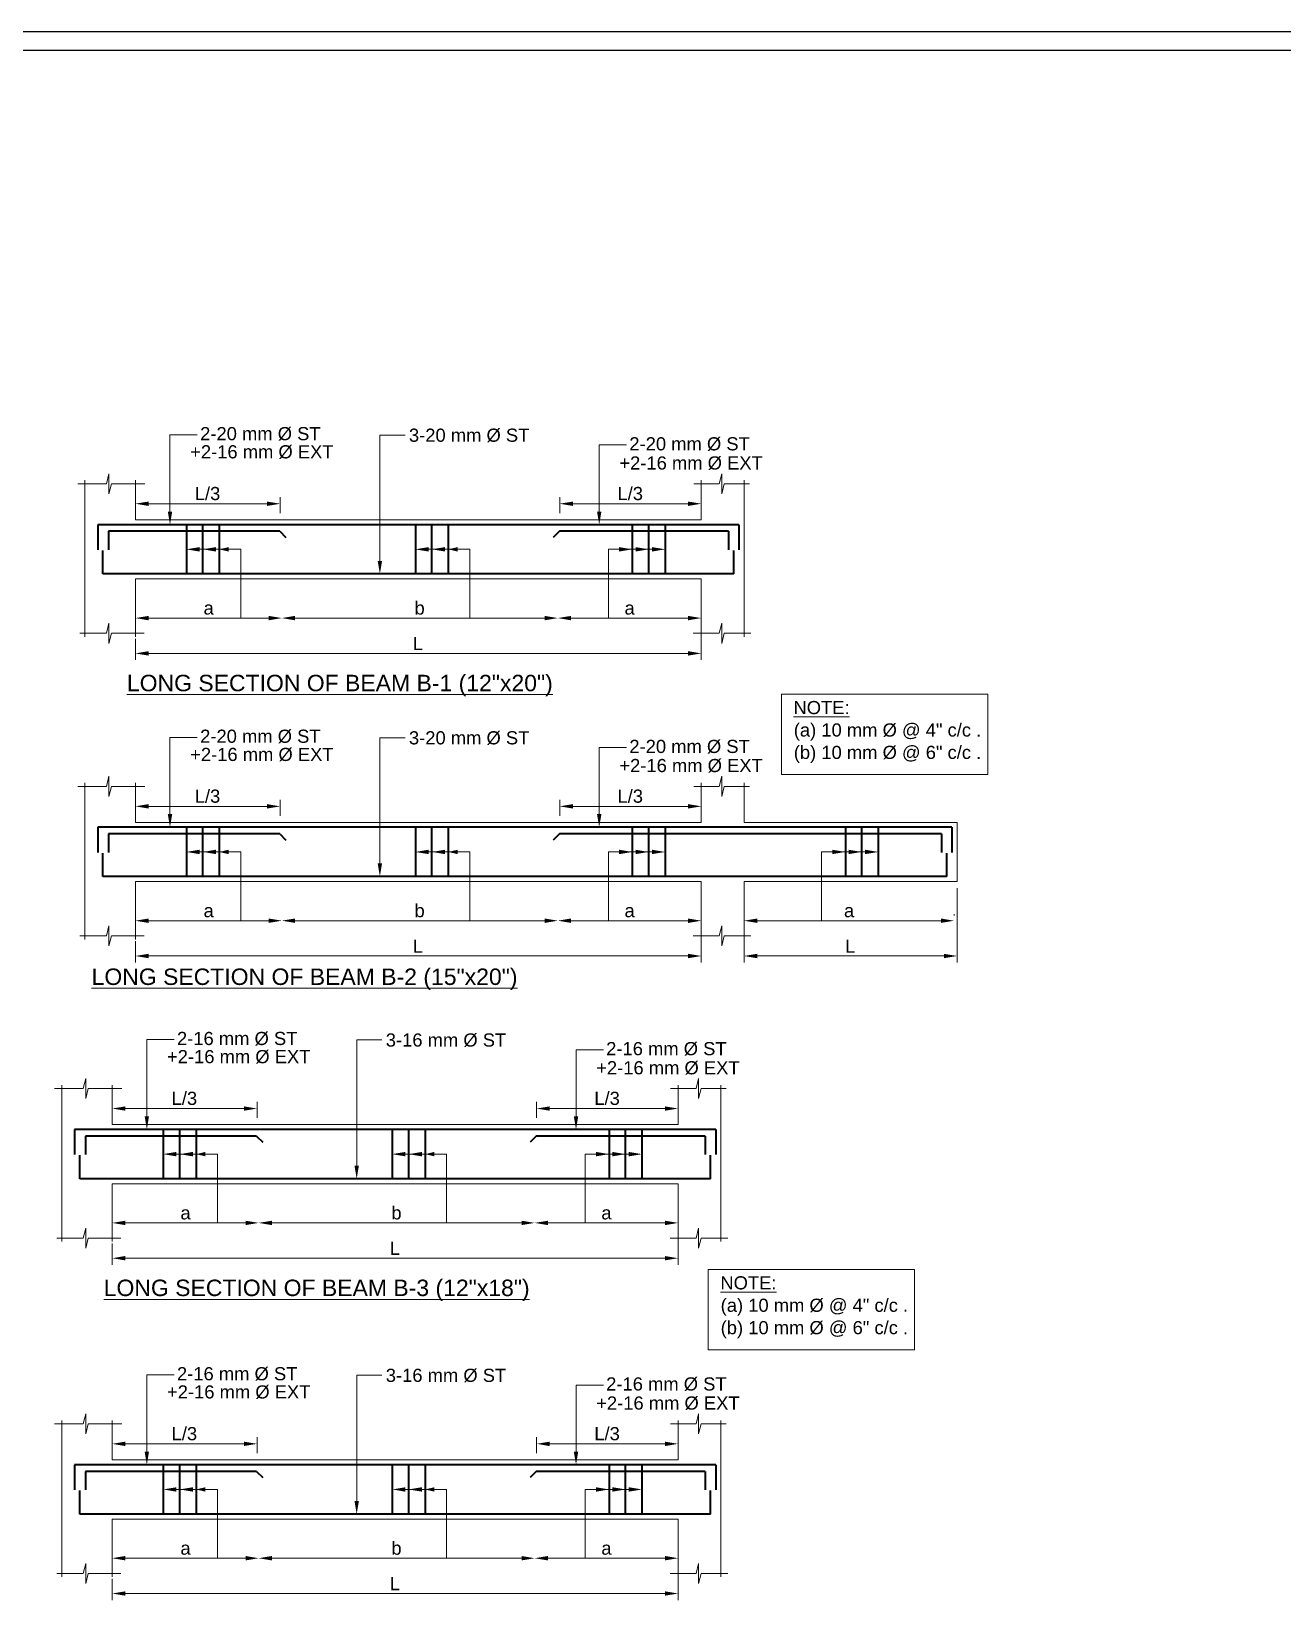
# Model space of a CAD drawing. Extents: x 52891 to 66536, y -48165 to -44533.
# Drawn here: x 64932.5 to 65313, y -45087.9 to -44609.2 of the extents above; entities that cross this region are included whole.
import ezdxf

# ---------------------------------------------------------------- set-up
doc = ezdxf.new("R2010")
doc.units = 0
doc.header["$MEASUREMENT"] = 0
for name, color, linetype, lineweight in [('1dim', 251, 'Continuous', 13), ('1TEXT', 7, 'Continuous', 13), ('1wal cladding', 5, 'Continuous', 13), ('DIM', 8, 'Continuous', 13), ('ROD', 1, 'Continuous', 35), ('TAXT', 252, 'Continuous', 15), ('WALL', 7, 'Continuous', 30)]:
    doc.layers.add(name, color=color, linetype=linetype, lineweight=lineweight)
doc.layers.add('Layer1', color=174, linetype='Continuous')
doc.styles.add('Arial', font='arial.ttf')
doc.styles.get("Standard").update_dxf_attribs({"font": 'arial.ttf', "width": 0.6, "height": 6})
doc.styles.add('Title', font='arial.ttf', dxfattribs={"height": 375})

# ---------------------------------------------------------------- blocks, each defined once
blk = doc.blocks.new('L')
at = {"layer": 'Layer1', "color": 4}
blk.add_lwpolyline([(-781.98, 548.61), (4.12, 548.61), (4.12, -4.12), (-781.98, -4.12)], close=True, dxfattribs=at)
at = {"layer": 'Layer1', "color": 1}
blk.add_lwpolyline([(-777.86, 544.49), (0, 544.49), (0, 0), (-777.86, 0)], close=True, dxfattribs=at)

msp = doc.modelspace()

# ---------------------------------------------------------------- linework, layer by layer
at = {"layer": '1dim'}
for p, q in [((64964.1, -44755.68, -2.44), (64964.1, -44750.81, -2.44)), ((65008.13, -44755.68, -2.44), (65008.13, -44750.81, -2.44)), ((65093.17, -44755.68, -2.44), (65093.17, -44750.81, -2.44)), ((65136.2, -44755.68, -2.44), (65136.2, -44750.81, -2.44)), ((64968.1, -44752.81, -2.44), (65004.13, -44752.81, -2.44)), ((65097.17, -44752.81, -2.44), (65132.2, -44752.81, -2.44)), ((65136.2, -44777.68, -2.44), (65136.2, -44800.33, -2.44)), ((64964.1, -44781.75, -2.44), (64964.1, -44789.59, -2.44)), ((65004.64, -44787.59, -2.44), (64968.1, -44787.59, -2.44)), ((65088.59, -44787.59, -2.44), (65012.64, -44787.59, -2.44)), ((65132.2, -44787.59, -2.44), (65096.59, -44787.59, -2.44)), ((65136.2, -44786.01, -2.44), (65136.2, -44785.59, -2.44)), ((64964.1, -44793.86, -2.44), (64964.1, -44800.33, -2.44)), ((65132.2, -44798.33, -2.44), (64968.1, -44798.33, -2.44)), ((64964.1, -44847.71, -2.44), (64964.1, -44842.84, -2.44)), ((64968.1, -44844.84, -2.44), (65004.13, -44844.84, -2.44)), ((65008.13, -44847.71, -2.44), (65008.13, -44842.84, -2.44)), ((65093.17, -44847.71, -2.44), (65093.17, -44842.84, -2.44)), ((65097.17, -44844.84, -2.44), (65132.2, -44844.84, -2.44)), ((65136.2, -44847.71, -2.44), (65136.2, -44842.84, -2.44)), ((65136.2, -44869.71, -2.44), (65136.2, -44892.35, -2.44)), ((65214.03, -44869.71, -2.44), (65214.03, -44892.35, -2.44)), ((64964.1, -44873.77, -2.44), (64964.1, -44881.62, -2.44)), ((65004.64, -44879.62, -2.44), (64968.1, -44879.62, -2.44)), ((65088.59, -44879.62, -2.44), (65012.64, -44879.62, -2.44)), ((65132.2, -44879.62, -2.44), (65096.59, -44879.62, -2.44)), ((65136.2, -44878.03, -2.44), (65136.2, -44877.62, -2.44)), ((65209.08, -44879.62, -2.44), (65153.22, -44879.62, -2.44)), ((65213.08, -44878.03, -2.44), (65213.08, -44877.62, -2.44)), ((65149.22, -44884.94, -2.44), (65149.22, -44892.35, -2.44)), ((64964.1, -44885.89, -2.44), (64964.1, -44892.35, -2.44)), ((65132.2, -44890.35, -2.44), (64968.1, -44890.35, -2.44)), ((65210.03, -44890.35, -2.44), (65153.22, -44890.35, -2.44)), ((64957.05, -44939.61, -2.44), (64957.05, -44934.74, -2.44)), ((64961.05, -44936.74, -2.44), (64997.09, -44936.74, -2.44)), ((65001.09, -44939.61, -2.44), (65001.09, -44934.74, -2.44)), ((65086.12, -44939.61, -2.44), (65086.12, -44934.74, -2.44)), ((65090.12, -44936.74, -2.44), (65125.15, -44936.74, -2.44)), ((65129.15, -44939.61, -2.44), (65129.15, -44934.74, -2.44)), ((65129.15, -44961.61, -2.44), (65129.15, -44984.26, -2.44)), ((64957.05, -44965.68, -2.44), (64957.05, -44973.52, -2.44)), ((64997.6, -44971.52, -2.44), (64961.05, -44971.52, -2.44)), ((65081.54, -44971.52, -2.44), (65005.6, -44971.52, -2.44)), ((65125.15, -44971.52, -2.44), (65089.54, -44971.52, -2.44)), ((65129.15, -44969.93, -2.44), (65129.15, -44969.52, -2.44)), ((64957.05, -44977.79, -2.44), (64957.05, -44984.26, -2.44)), ((65125.15, -44982.26, -2.44), (64961.05, -44982.26, -2.44)), ((64957.05, -45041.58, -2.44), (64957.05, -45036.71, -2.44)), ((64961.05, -45038.71, -2.44), (64997.09, -45038.71, -2.44)), ((65001.09, -45041.58, -2.44), (65001.09, -45036.71, -2.44)), ((65086.12, -45041.58, -2.44), (65086.12, -45036.71, -2.44)), ((65090.12, -45038.71, -2.44), (65125.15, -45038.71, -2.44)), ((65129.15, -45041.58, -2.44), (65129.15, -45036.71, -2.44)), ((64957.05, -45067.65, -2.44), (64957.05, -45075.49, -2.44)), ((65129.15, -45063.58, -2.44), (65129.15, -45086.23, -2.44)), ((65129.15, -45071.9, -2.44), (65129.15, -45071.49, -2.44)), ((64997.6, -45073.49, -2.44), (64961.05, -45073.49, -2.44)), ((65081.54, -45073.49, -2.44), (65005.6, -45073.49, -2.44)), ((65125.15, -45073.49, -2.44), (65089.54, -45073.49, -2.44)), ((64957.05, -45079.76, -2.44), (64957.05, -45086.23, -2.44)), ((65125.15, -45084.23, -2.44), (64961.05, -45084.23, -2.44))]:
    msp.add_line(p, q, dxfattribs=at)
for points in [[(64968.1, -44752.15, -2.44), (64968.1, -44753.48, -2.44), (64964.1, -44752.81, -2.44)], [(65004.13, -44752.15, -2.44), (65004.13, -44753.48, -2.44), (65008.13, -44752.81, -2.44)], [(65097.17, -44752.15, -2.44), (65097.17, -44753.48, -2.44), (65093.17, -44752.81, -2.44)], [(65132.2, -44752.15, -2.44), (65132.2, -44753.48, -2.44), (65136.2, -44752.81, -2.44)], [(64968.1, -44786.93, -2.44), (64968.1, -44788.26, -2.44), (64964.1, -44787.59, -2.44)], [(65004.64, -44786.93, -2.44), (65004.64, -44788.26, -2.44), (65008.64, -44787.59, -2.44)], [(65012.64, -44786.93, -2.44), (65012.64, -44788.26, -2.44), (65008.64, -44787.59, -2.44)], [(65088.59, -44786.93, -2.44), (65088.59, -44788.26, -2.44), (65092.59, -44787.59, -2.44)], [(65096.59, -44786.93, -2.44), (65096.59, -44788.26, -2.44), (65092.59, -44787.59, -2.44)], [(65132.2, -44786.93, -2.44), (65132.2, -44788.26, -2.44), (65136.2, -44787.59, -2.44)], [(64968.1, -44797.66, -2.44), (64968.1, -44798.99, -2.44), (64964.1, -44798.33, -2.44)], [(65132.2, -44797.66, -2.44), (65132.2, -44798.99, -2.44), (65136.2, -44798.33, -2.44)], [(64968.1, -44844.17, -2.44), (64968.1, -44845.51, -2.44), (64964.1, -44844.84, -2.44)], [(65004.13, -44844.17, -2.44), (65004.13, -44845.51, -2.44), (65008.13, -44844.84, -2.44)], [(65097.17, -44844.17, -2.44), (65097.17, -44845.51, -2.44), (65093.17, -44844.84, -2.44)], [(65132.2, -44844.17, -2.44), (65132.2, -44845.51, -2.44), (65136.2, -44844.84, -2.44)], [(64968.1, -44878.95, -2.44), (64968.1, -44880.29, -2.44), (64964.1, -44879.62, -2.44)], [(65004.64, -44878.95, -2.44), (65004.64, -44880.29, -2.44), (65008.64, -44879.62, -2.44)], [(65012.64, -44878.95, -2.44), (65012.64, -44880.29, -2.44), (65008.64, -44879.62, -2.44)], [(65088.59, -44878.95, -2.44), (65088.59, -44880.29, -2.44), (65092.59, -44879.62, -2.44)], [(65096.59, -44878.95, -2.44), (65096.59, -44880.29, -2.44), (65092.59, -44879.62, -2.44)], [(65132.2, -44878.95, -2.44), (65132.2, -44880.29, -2.44), (65136.2, -44879.62, -2.44)], [(65153.22, -44878.95, -2.44), (65153.22, -44880.29, -2.44), (65149.22, -44879.62, -2.44)], [(65209.08, -44878.95, -2.44), (65209.08, -44880.29, -2.44), (65213.08, -44879.62, -2.44)], [(64968.1, -44889.69, -2.44), (64968.1, -44891.02, -2.44), (64964.1, -44890.35, -2.44)], [(65132.2, -44889.69, -2.44), (65132.2, -44891.02, -2.44), (65136.2, -44890.35, -2.44)], [(65153.22, -44889.69, -2.44), (65153.22, -44891.02, -2.44), (65149.22, -44890.35, -2.44)], [(65210.03, -44889.69, -2.44), (65210.03, -44891.02, -2.44), (65214.03, -44890.35, -2.44)], [(64961.05, -44936.08, -2.44), (64961.05, -44937.41, -2.44), (64957.05, -44936.74, -2.44)], [(64997.09, -44936.08, -2.44), (64997.09, -44937.41, -2.44), (65001.09, -44936.74, -2.44)], [(65090.12, -44936.08, -2.44), (65090.12, -44937.41, -2.44), (65086.12, -44936.74, -2.44)], [(65125.15, -44936.08, -2.44), (65125.15, -44937.41, -2.44), (65129.15, -44936.74, -2.44)], [(64961.05, -44970.86, -2.44), (64961.05, -44972.19, -2.44), (64957.05, -44971.52, -2.44)], [(64997.6, -44970.86, -2.44), (64997.6, -44972.19, -2.44), (65001.6, -44971.52, -2.44)], [(65005.6, -44970.86, -2.44), (65005.6, -44972.19, -2.44), (65001.6, -44971.52, -2.44)], [(65081.54, -44970.86, -2.44), (65081.54, -44972.19, -2.44), (65085.54, -44971.52, -2.44)], [(65089.54, -44970.86, -2.44), (65089.54, -44972.19, -2.44), (65085.54, -44971.52, -2.44)], [(65125.15, -44970.86, -2.44), (65125.15, -44972.19, -2.44), (65129.15, -44971.52, -2.44)], [(64961.05, -44981.59, -2.44), (64961.05, -44982.92, -2.44), (64957.05, -44982.26, -2.44)], [(65125.15, -44981.59, -2.44), (65125.15, -44982.92, -2.44), (65129.15, -44982.26, -2.44)], [(64961.05, -45038.05, -2.44), (64961.05, -45039.38, -2.44), (64957.05, -45038.71, -2.44)], [(64997.09, -45038.05, -2.44), (64997.09, -45039.38, -2.44), (65001.09, -45038.71, -2.44)], [(65090.12, -45038.05, -2.44), (65090.12, -45039.38, -2.44), (65086.12, -45038.71, -2.44)], [(65125.15, -45038.05, -2.44), (65125.15, -45039.38, -2.44), (65129.15, -45038.71, -2.44)], [(64961.05, -45072.82, -2.44), (64961.05, -45074.16, -2.44), (64957.05, -45073.49, -2.44)], [(64997.6, -45072.82, -2.44), (64997.6, -45074.16, -2.44), (65001.6, -45073.49, -2.44)], [(65005.6, -45072.82, -2.44), (65005.6, -45074.16, -2.44), (65001.6, -45073.49, -2.44)], [(65081.54, -45072.82, -2.44), (65081.54, -45074.16, -2.44), (65085.54, -45073.49, -2.44)], [(65089.54, -45072.82, -2.44), (65089.54, -45074.16, -2.44), (65085.54, -45073.49, -2.44)], [(65125.15, -45072.82, -2.44), (65125.15, -45074.16, -2.44), (65129.15, -45073.49, -2.44)], [(64961.05, -45083.56, -2.44), (64961.05, -45084.89, -2.44), (64957.05, -45084.23, -2.44)], [(65125.15, -45083.56, -2.44), (65125.15, -45084.89, -2.44), (65129.15, -45084.23, -2.44)]]:
    msp.add_solid(points, dxfattribs=at)
at = {"layer": '1TEXT'}
for p, q in [((64974.62, -44755.18, -2.44), (64974.62, -44731.85, -2.44)), ((64974.62, -44731.85, -2.44), (64982.93, -44731.85, -2.44)), ((65038.45, -44770.18, -2.44), (65038.45, -44731.94, -2.44)), ((65038.45, -44731.94, -2.44), (65046.12, -44731.94, -2.44)), ((65105.16, -44755.18, -2.44), (65105.16, -44734.95, -2.44)), ((65105.16, -44734.95, -2.44), (65113.47, -44734.95, -2.44)), ((64974.62, -44847.21, -2.44), (64974.62, -44823.88, -2.44)), ((64974.62, -44823.88, -2.44), (64982.93, -44823.88, -2.44)), ((65038.45, -44862.21, -2.44), (65038.45, -44823.96, -2.44)), ((65038.45, -44823.96, -2.44), (65046.12, -44823.96, -2.44)), ((65105.16, -44847.21, -2.44), (65105.16, -44826.98, -2.44)), ((65105.16, -44826.98, -2.44), (65113.47, -44826.98, -2.44)), ((64967.58, -44939.11, -2.44), (64967.58, -44915.78, -2.44)), ((64967.58, -44915.78, -2.44), (64975.89, -44915.78, -2.44)), ((65031.41, -44954.11, -2.44), (65031.41, -44915.87, -2.44)), ((65031.41, -44915.87, -2.44), (65039.07, -44915.87, -2.44)), ((65098.12, -44939.11, -2.44), (65098.12, -44918.88, -2.44)), ((65098.12, -44918.88, -2.44), (65106.43, -44918.88, -2.44)), ((64967.58, -45041.08, -2.44), (64967.58, -45017.75, -2.44)), ((64967.58, -45017.75, -2.44), (64975.89, -45017.75, -2.44)), ((65031.41, -45056.08, -2.44), (65031.41, -45017.84, -2.44)), ((65031.41, -45017.84, -2.44), (65039.07, -45017.84, -2.44)), ((65098.12, -45041.08, -2.44), (65098.12, -45020.85, -2.44)), ((65098.12, -45020.85, -2.44), (65106.43, -45020.85, -2.44))]:
    msp.add_line(p, q, dxfattribs=at)
for points in [[(64975.29, -44755.18, -2.44), (64974.62, -44759.18, -2.44), (64973.96, -44755.18, -2.44)], [(65105.83, -44755.18, -2.44), (65105.16, -44759.18, -2.44), (65104.5, -44755.18, -2.44)], [(65039.12, -44770.18, -2.44), (65038.45, -44774.18, -2.44), (65037.79, -44770.18, -2.44)], [(64975.29, -44847.21, -2.44), (64974.62, -44851.21, -2.44), (64973.96, -44847.21, -2.44)], [(65105.83, -44847.21, -2.44), (65105.16, -44851.21, -2.44), (65104.5, -44847.21, -2.44)], [(65039.12, -44862.21, -2.44), (65038.45, -44866.21, -2.44), (65037.79, -44862.21, -2.44)], [(64968.24, -44939.11, -2.44), (64967.58, -44943.11, -2.44), (64966.91, -44939.11, -2.44)], [(65098.78, -44939.11, -2.44), (65098.12, -44943.11, -2.44), (65097.45, -44939.11, -2.44)], [(65032.07, -44954.11, -2.44), (65031.41, -44958.11, -2.44), (65030.74, -44954.11, -2.44)], [(64968.24, -45041.08, -2.44), (64967.58, -45045.08, -2.44), (64966.91, -45041.08, -2.44)], [(65098.78, -45041.08, -2.44), (65098.12, -45045.08, -2.44), (65097.45, -45041.08, -2.44)], [(65032.07, -45056.08, -2.44), (65031.41, -45060.08, -2.44), (65030.74, -45056.08, -2.44)]]:
    msp.add_solid(points, dxfattribs=at)
at = {"layer": '1wal cladding'}
for p, q in [((64955.28, -44746.73, -2.44), (64946.56, -44746.73, -2.44)), ((64948.74, -44745.68, -2.44), (64948.74, -44793.27, -2.44)), ((64956.04, -44743.69, -2.44), (64955.28, -44746.73, -2.44)), ((64956.04, -44749.78, -2.44), (64956.04, -44743.69, -2.44)), ((64956.8, -44746.73, -2.44), (64956.04, -44749.78, -2.44)), ((64967.01, -44746.73, -2.44), (64956.8, -44746.73, -2.44)), ((64964.1, -44745.68, -2.44), (64964.1, -44757.68, -2.44)), ((65141.68, -44746.73, -2.44), (65133.92, -44746.73, -2.44)), ((65136.2, -44745.68, -2.44), (65136.2, -44757.68, -2.44)), ((65142.45, -44743.69, -2.44), (65141.68, -44746.73, -2.44)), ((65142.45, -44749.78, -2.44), (65142.45, -44743.69, -2.44)), ((65143.21, -44746.73, -2.44), (65142.45, -44749.78, -2.44)), ((65150.83, -44746.73, -2.44), (65143.21, -44746.73, -2.44)), ((65149.22, -44745.68, -2.44), (65149.22, -44793.27, -2.44)), ((64964.1, -44757.68, -2.44), (65136.2, -44757.68, -2.44)), ((64964.1, -44775.68, -2.44), (65136.2, -44775.68, -2.44)), ((64964.1, -44775.68, -2.44), (64964.1, -44793.27, -2.44)), ((65136.2, -44775.68, -2.44), (65136.2, -44793.27, -2.44)), ((64955.28, -44792.22, -2.44), (64956.04, -44789.17, -2.44)), ((64956.04, -44789.17, -2.44), (64956.04, -44795.27, -2.44)), ((65141.68, -44792.22, -2.44), (65142.45, -44789.17, -2.44)), ((65142.45, -44789.17, -2.44), (65142.45, -44795.27, -2.44)), ((64947.23, -44792.22, -2.44), (64955.28, -44792.22, -2.44)), ((64956.04, -44795.27, -2.44), (64956.8, -44792.22, -2.44)), ((64956.8, -44792.22, -2.44), (64966.76, -44792.22, -2.44)), ((65133.79, -44792.22, -2.44), (65141.68, -44792.22, -2.44)), ((65142.45, -44795.27, -2.44), (65143.21, -44792.22, -2.44)), ((65143.21, -44792.22, -2.44), (65151.3, -44792.22, -2.44)), ((65160.6, -44810.76, -0.49), (65223.32, -44810.76, -0.49)), ((65160.6, -44835.2, -0.49), (65160.6, -44810.76, -0.49)), ((65223.32, -44810.76, -0.49), (65223.32, -44835.2, -0.49)), ((64948.74, -44837.71, -2.44), (64948.74, -44885.3, -2.44)), ((64956.04, -44835.71, -2.44), (64955.28, -44838.76, -2.44)), ((64956.04, -44841.81, -2.44), (64956.04, -44835.71, -2.44)), ((64964.1, -44837.71, -2.44), (64964.1, -44849.71, -2.44)), ((65136.2, -44837.71, -2.44), (65136.2, -44849.71, -2.44)), ((65142.45, -44835.71, -2.44), (65141.68, -44838.76, -2.44)), ((65142.45, -44841.81, -2.44), (65142.45, -44835.71, -2.44)), ((65149.22, -44837.71, -2.44), (65149.22, -44849.71, -2.44)), ((65223.32, -44835.2, -0.49), (65160.6, -44835.2, -0.49)), ((64955.28, -44838.76, -2.44), (64946.56, -44838.76, -2.44)), ((64956.8, -44838.76, -2.44), (64956.04, -44841.81, -2.44)), ((64967.01, -44838.76, -2.44), (64956.8, -44838.76, -2.44)), ((65141.68, -44838.76, -2.44), (65133.92, -44838.76, -2.44)), ((65143.21, -44838.76, -2.44), (65142.45, -44841.81, -2.44)), ((65150.83, -44838.76, -2.44), (65143.21, -44838.76, -2.44)), ((64964.1, -44849.71, -2.44), (65136.2, -44849.71, -2.44)), ((65028.91, -44849.71, -2.44), (65136.2, -44849.71, -2.44)), ((65149.22, -44849.71, -2.44), (65214.03, -44849.71, -2.44)), ((65214.03, -44849.71, -2.44), (65214.03, -44867.71, -2.44)), ((64964.1, -44867.71, -2.44), (65136.2, -44867.71, -2.44)), ((64964.1, -44867.71, -2.44), (64964.1, -44885.3, -2.44)), ((65028.91, -44867.71, -2.44), (65136.2, -44867.71, -2.44)), ((65136.2, -44867.71, -2.44), (65136.2, -44885.3, -2.44)), ((65149.22, -44867.71, -2.44), (65149.22, -44885.3, -2.44)), ((65149.22, -44867.71, -2.44), (65214.03, -44867.71, -2.44)), ((64947.23, -44884.24, -2.44), (64955.28, -44884.24, -2.44)), ((64955.28, -44884.24, -2.44), (64956.04, -44881.2, -2.44)), ((64956.04, -44881.2, -2.44), (64956.04, -44887.29, -2.44)), ((64956.04, -44887.29, -2.44), (64956.8, -44884.24, -2.44)), ((64956.8, -44884.24, -2.44), (64966.76, -44884.24, -2.44)), ((65133.79, -44884.24, -2.44), (65141.68, -44884.24, -2.44)), ((65141.68, -44884.24, -2.44), (65142.45, -44881.2, -2.44)), ((65142.45, -44881.2, -2.44), (65142.45, -44887.29, -2.44)), ((65142.45, -44887.29, -2.44), (65143.21, -44884.24, -2.44)), ((65143.21, -44884.24, -2.44), (65151.3, -44884.24, -2.44)), ((64948.99, -44927.62, -2.44), (64948.23, -44930.66, -2.44)), ((64948.99, -44933.71, -2.44), (64948.99, -44927.62, -2.44)), ((65135.4, -44927.62, -2.44), (65134.64, -44930.66, -2.44)), ((65135.4, -44933.71, -2.44), (65135.4, -44927.62, -2.44)), ((64948.23, -44930.66, -2.44), (64939.51, -44930.66, -2.44)), ((64941.69, -44929.61, -2.44), (64941.69, -44977.2, -2.44)), ((64949.75, -44930.66, -2.44), (64948.99, -44933.71, -2.44)), ((64959.96, -44930.66, -2.44), (64949.75, -44930.66, -2.44)), ((64957.05, -44929.61, -2.44), (64957.05, -44941.61, -2.44)), ((65134.64, -44930.66, -2.44), (65126.87, -44930.66, -2.44)), ((65129.15, -44929.61, -2.44), (65129.15, -44941.61, -2.44)), ((65136.16, -44930.66, -2.44), (65135.4, -44933.71, -2.44)), ((65143.78, -44930.66, -2.44), (65136.16, -44930.66, -2.44)), ((65142.17, -44929.61, -2.44), (65142.17, -44977.2, -2.44)), ((64957.05, -44941.61, -2.44), (65129.15, -44941.61, -2.44)), ((64957.05, -44959.61, -2.44), (65129.15, -44959.61, -2.44)), ((64957.05, -44959.61, -2.44), (64957.05, -44977.2, -2.44)), ((65129.15, -44959.61, -2.44), (65129.15, -44977.2, -2.44)), ((64940.18, -44976.15, -2.44), (64948.23, -44976.15, -2.44)), ((64948.23, -44976.15, -2.44), (64948.99, -44973.1, -2.44)), ((64948.99, -44973.1, -2.44), (64948.99, -44979.19, -2.44)), ((64948.99, -44979.19, -2.44), (64949.75, -44976.15, -2.44)), ((64949.75, -44976.15, -2.44), (64959.71, -44976.15, -2.44)), ((65126.74, -44976.15, -2.44), (65134.64, -44976.15, -2.44)), ((65134.64, -44976.15, -2.44), (65135.4, -44973.1, -2.44)), ((65135.4, -44973.1, -2.44), (65135.4, -44979.19, -2.44)), ((65135.4, -44979.19, -2.44), (65136.16, -44976.15, -2.44)), ((65136.16, -44976.15, -2.44), (65144.25, -44976.15, -2.44)), ((65138.35, -44985.7, -0.49), (65201.08, -44985.7, -0.49)), ((65138.35, -45010.14, -0.49), (65138.35, -44985.7, -0.49)), ((65201.08, -44985.7, -0.49), (65201.08, -45010.14, -0.49)), ((65201.08, -45010.14, -0.49), (65138.35, -45010.14, -0.49)), ((64948.23, -45032.63, -2.44), (64939.51, -45032.63, -2.44)), ((64941.69, -45031.58, -2.44), (64941.69, -45079.17, -2.44)), ((64948.99, -45029.58, -2.44), (64948.23, -45032.63, -2.44)), ((64948.99, -45035.68, -2.44), (64948.99, -45029.58, -2.44)), ((64949.75, -45032.63, -2.44), (64948.99, -45035.68, -2.44)), ((64959.96, -45032.63, -2.44), (64949.75, -45032.63, -2.44)), ((64957.05, -45031.58, -2.44), (64957.05, -45043.58, -2.44)), ((65134.64, -45032.63, -2.44), (65126.87, -45032.63, -2.44)), ((65129.15, -45031.58, -2.44), (65129.15, -45043.58, -2.44)), ((65135.4, -45029.58, -2.44), (65134.64, -45032.63, -2.44)), ((65135.4, -45035.68, -2.44), (65135.4, -45029.58, -2.44)), ((65136.16, -45032.63, -2.44), (65135.4, -45035.68, -2.44)), ((65143.78, -45032.63, -2.44), (65136.16, -45032.63, -2.44)), ((65142.17, -45031.58, -2.44), (65142.17, -45079.17, -2.44)), ((64957.05, -45043.58, -2.44), (65129.15, -45043.58, -2.44)), ((64957.05, -45061.58, -2.44), (65129.15, -45061.58, -2.44)), ((64957.05, -45061.58, -2.44), (64957.05, -45079.17, -2.44)), ((65129.15, -45061.58, -2.44), (65129.15, -45079.17, -2.44)), ((64948.23, -45078.12, -2.44), (64948.99, -45075.07, -2.44)), ((64948.99, -45075.07, -2.44), (64948.99, -45081.16, -2.44)), ((65134.64, -45078.12, -2.44), (65135.4, -45075.07, -2.44)), ((65135.4, -45075.07, -2.44), (65135.4, -45081.16, -2.44)), ((64940.18, -45078.12, -2.44), (64948.23, -45078.12, -2.44)), ((64948.99, -45081.16, -2.44), (64949.75, -45078.12, -2.44)), ((64949.75, -45078.12, -2.44), (64959.71, -45078.12, -2.44)), ((65126.74, -45078.12, -2.44), (65134.64, -45078.12, -2.44)), ((65135.4, -45081.16, -2.44), (65136.16, -45078.12, -2.44)), ((65136.16, -45078.12, -2.44), (65144.25, -45078.12, -2.44))]:
    msp.add_line(p, q, dxfattribs=at)
at = {"layer": 'DIM'}
for p, q in [((64983.61, -44766.68, -2.44), (64996.15, -44766.68, -2.44)), ((64996.15, -44766.68, -2.44), (64996.15, -44787.59, -2.44)), ((65053.27, -44766.68, -2.44), (65065.81, -44766.68, -2.44)), ((65065.81, -44766.68, -2.44), (65065.81, -44787.59, -2.44)), ((65121.22, -44766.68, -2.44), (65107.98, -44766.68, -2.44)), ((65107.98, -44766.68, -2.44), (65107.98, -44787.59, -2.44)), ((64983.61, -44858.71, -2.44), (64996.15, -44858.71, -2.44)), ((64996.15, -44858.71, -2.44), (64996.15, -44879.62, -2.44)), ((65053.27, -44858.71, -2.44), (65065.81, -44858.71, -2.44)), ((65065.81, -44858.71, -2.44), (65065.81, -44879.62, -2.44)), ((65121.22, -44858.71, -2.44), (65107.98, -44858.71, -2.44)), ((65107.98, -44858.71, -2.44), (65107.98, -44879.62, -2.44)), ((65186.03, -44858.71, -2.44), (65172.79, -44858.71, -2.44)), ((65172.79, -44858.71, -2.44), (65172.79, -44879.62, -2.44)), ((64976.57, -44950.61, -2.44), (64989.1, -44950.61, -2.44)), ((64989.1, -44950.61, -2.44), (64989.1, -44971.52, -2.44)), ((65046.22, -44950.61, -2.44), (65058.76, -44950.61, -2.44)), ((65058.76, -44950.61, -2.44), (65058.76, -44971.52, -2.44)), ((65114.17, -44950.61, -2.44), (65100.93, -44950.61, -2.44)), ((65100.93, -44950.61, -2.44), (65100.93, -44971.52, -2.44)), ((64976.57, -45052.58, -2.44), (64989.1, -45052.58, -2.44)), ((64989.1, -45052.58, -2.44), (64989.1, -45073.49, -2.44)), ((65046.22, -45052.58, -2.44), (65058.76, -45052.58, -2.44)), ((65058.76, -45052.58, -2.44), (65058.76, -45073.49, -2.44)), ((65114.17, -45052.58, -2.44), (65100.93, -45052.58, -2.44)), ((65100.93, -45052.58, -2.44), (65100.93, -45073.49, -2.44))]:
    msp.add_line(p, q, dxfattribs=at)
for points in [[(64983.61, -44767.35, -2.44), (64979.61, -44766.68, -2.44), (64983.61, -44766.01, -2.44)], [(64988.61, -44767.35, -2.44), (64984.61, -44766.68, -2.44), (64988.61, -44766.01, -2.44)], [(64992.44, -44767.35, -2.44), (64989.61, -44766.68, -2.44), (64992.44, -44766.01, -2.44)], [(65053.27, -44767.35, -2.44), (65049.27, -44766.68, -2.44), (65053.27, -44766.01, -2.44)], [(65058.27, -44767.35, -2.44), (65054.27, -44766.68, -2.44), (65058.27, -44766.01, -2.44)], [(65062.1, -44767.35, -2.44), (65059.27, -44766.68, -2.44), (65062.1, -44766.01, -2.44)], [(65111.22, -44767.35, -2.44), (65115.22, -44766.68, -2.44), (65111.22, -44766.01, -2.44)], [(65116.22, -44767.35, -2.44), (65120.22, -44766.68, -2.44), (65116.22, -44766.01, -2.44)], [(65121.22, -44767.35, -2.44), (65125.22, -44766.68, -2.44), (65121.22, -44766.01, -2.44)], [(64983.61, -44859.37, -2.44), (64979.61, -44858.71, -2.44), (64983.61, -44858.04, -2.44)], [(64988.61, -44859.37, -2.44), (64984.61, -44858.71, -2.44), (64988.61, -44858.04, -2.44)], [(64992.44, -44859.37, -2.44), (64989.61, -44858.71, -2.44), (64992.44, -44858.04, -2.44)], [(65053.27, -44859.37, -2.44), (65049.27, -44858.71, -2.44), (65053.27, -44858.04, -2.44)], [(65058.27, -44859.37, -2.44), (65054.27, -44858.71, -2.44), (65058.27, -44858.04, -2.44)], [(65062.1, -44859.37, -2.44), (65059.27, -44858.71, -2.44), (65062.1, -44858.04, -2.44)], [(65111.22, -44859.37, -2.44), (65115.22, -44858.71, -2.44), (65111.22, -44858.04, -2.44)], [(65116.22, -44859.37, -2.44), (65120.22, -44858.71, -2.44), (65116.22, -44858.04, -2.44)], [(65121.22, -44859.37, -2.44), (65125.22, -44858.71, -2.44), (65121.22, -44858.04, -2.44)], [(65176.03, -44859.37, -2.44), (65180.03, -44858.71, -2.44), (65176.03, -44858.04, -2.44)], [(65181.03, -44859.37, -2.44), (65185.03, -44858.71, -2.44), (65181.03, -44858.04, -2.44)], [(65186.03, -44859.37, -2.44), (65190.03, -44858.71, -2.44), (65186.03, -44858.04, -2.44)], [(64976.57, -44951.28, -2.44), (64972.57, -44950.61, -2.44), (64976.57, -44949.94, -2.44)], [(64981.57, -44951.28, -2.44), (64977.57, -44950.61, -2.44), (64981.57, -44949.94, -2.44)], [(64985.39, -44951.28, -2.44), (64982.57, -44950.61, -2.44), (64985.39, -44949.94, -2.44)], [(65046.22, -44951.28, -2.44), (65042.22, -44950.61, -2.44), (65046.22, -44949.94, -2.44)], [(65051.22, -44951.28, -2.44), (65047.22, -44950.61, -2.44), (65051.22, -44949.94, -2.44)], [(65055.05, -44951.28, -2.44), (65052.22, -44950.61, -2.44), (65055.05, -44949.94, -2.44)], [(65104.17, -44951.28, -2.44), (65108.17, -44950.61, -2.44), (65104.17, -44949.94, -2.44)], [(65109.17, -44951.28, -2.44), (65113.17, -44950.61, -2.44), (65109.17, -44949.94, -2.44)], [(65114.17, -44951.28, -2.44), (65118.17, -44950.61, -2.44), (65114.17, -44949.94, -2.44)], [(64976.57, -45053.25, -2.44), (64972.57, -45052.58, -2.44), (64976.57, -45051.91, -2.44)], [(64981.57, -45053.25, -2.44), (64977.57, -45052.58, -2.44), (64981.57, -45051.91, -2.44)], [(64985.39, -45053.25, -2.44), (64982.57, -45052.58, -2.44), (64985.39, -45051.91, -2.44)], [(65046.22, -45053.25, -2.44), (65042.22, -45052.58, -2.44), (65046.22, -45051.91, -2.44)], [(65051.22, -45053.25, -2.44), (65047.22, -45052.58, -2.44), (65051.22, -45051.91, -2.44)], [(65055.05, -45053.25, -2.44), (65052.22, -45052.58, -2.44), (65055.05, -45051.91, -2.44)], [(65104.17, -45053.25, -2.44), (65108.17, -45052.58, -2.44), (65104.17, -45051.91, -2.44)], [(65109.17, -45053.25, -2.44), (65113.17, -45052.58, -2.44), (65109.17, -45051.91, -2.44)], [(65114.17, -45053.25, -2.44), (65118.17, -45052.58, -2.44), (65114.17, -45051.91, -2.44)]]:
    msp.add_solid(points, dxfattribs=at)
at = {"layer": 'ROD'}
for p, q in [((65147.64, -44759.18, -2.44), (64952.65, -44759.18, -2.44)), ((64952.65, -44759.18, -2.44), (64952.65, -44766.8, -2.44)), ((65008.01, -44761.18, -2.44), (64955.94, -44761.18, -2.44)), ((64955.94, -44761.18, -2.44), (64955.94, -44766.8, -2.44)), ((64979.61, -44759.18, -2.44), (64979.61, -44774.18, -2.44)), ((64984.61, -44774.18, -2.44), (64984.61, -44759.18, -2.44)), ((64989.61, -44759.18, -2.44), (64989.61, -44774.18, -2.44)), ((65008.01, -44761.18, -2.44), (65009.89, -44763.05, -2.44)), ((65049.27, -44759.18, -2.44), (65049.27, -44774.18, -2.44)), ((65054.27, -44774.18, -2.44), (65054.27, -44759.18, -2.44)), ((65059.27, -44759.18, -2.44), (65059.27, -44774.18, -2.44)), ((65093.07, -44761.18, -2.44), (65091.19, -44763.05, -2.44)), ((65144.46, -44761.18, -2.44), (65093.07, -44761.18, -2.44)), ((65115.22, -44759.18, -2.44), (65115.22, -44774.18, -2.44)), ((65120.22, -44774.18, -2.44), (65120.22, -44759.18, -2.44)), ((65125.22, -44759.18, -2.44), (65125.22, -44774.18, -2.44)), ((65144.46, -44761.18, -2.44), (65144.46, -44766.8, -2.44)), ((65147.64, -44759.18, -2.44), (65147.64, -44766.8, -2.44)), ((64954.2, -44774.18, -2.44), (64954.2, -44767.04, -2.44)), ((65146.09, -44774.18, -2.44), (65146.09, -44767.04, -2.44)), ((65146.09, -44774.18, -2.44), (64954.2, -44774.18, -2.44)), ((65147.64, -44851.21, -2.44), (64952.65, -44851.21, -2.44)), ((64952.65, -44851.21, -2.44), (64952.65, -44858.83, -2.44)), ((64979.61, -44851.21, -2.44), (64979.61, -44866.21, -2.44)), ((64984.61, -44866.21, -2.44), (64984.61, -44851.21, -2.44)), ((64989.61, -44851.21, -2.44), (64989.61, -44866.21, -2.44)), ((65212.45, -44851.21, -2.44), (65017.46, -44851.21, -2.44)), ((65049.27, -44851.21, -2.44), (65049.27, -44866.21, -2.44)), ((65054.27, -44866.21, -2.44), (65054.27, -44851.21, -2.44)), ((65059.27, -44851.21, -2.44), (65059.27, -44866.21, -2.44)), ((65115.22, -44851.21, -2.44), (65115.22, -44866.21, -2.44)), ((65120.22, -44866.21, -2.44), (65120.22, -44851.21, -2.44)), ((65125.22, -44851.21, -2.44), (65125.22, -44866.21, -2.44)), ((65180.03, -44851.21, -2.44), (65180.03, -44866.21, -2.44)), ((65185.03, -44866.21, -2.44), (65185.03, -44851.21, -2.44)), ((65190.03, -44851.21, -2.44), (65190.03, -44866.21, -2.44)), ((65212.45, -44851.21, -2.44), (65212.45, -44858.83, -2.44)), ((65008.01, -44853.21, -2.44), (64955.94, -44853.21, -2.44)), ((64955.94, -44853.21, -2.44), (64955.94, -44858.83, -2.44)), ((65008.01, -44853.21, -2.44), (65009.89, -44855.08, -2.44)), ((65093.07, -44853.21, -2.44), (65091.19, -44855.08, -2.44)), ((65180.03, -44853.21, -2.44), (65093.07, -44853.21, -2.44)), ((65209.27, -44853.21, -2.44), (65157.88, -44853.21, -2.44)), ((65209.27, -44853.21, -2.44), (65209.27, -44858.83, -2.44)), ((64954.2, -44866.21, -2.44), (64954.2, -44859.07, -2.44)), ((65210.91, -44866.21, -2.44), (65210.91, -44859.07, -2.44)), ((65146.09, -44866.21, -2.44), (64954.2, -44866.21, -2.44)), ((65210.91, -44866.21, -2.44), (65019.01, -44866.21, -2.44)), ((65140.59, -44943.11, -2.44), (64945.6, -44943.11, -2.44)), ((64945.6, -44943.11, -2.44), (64945.6, -44950.73, -2.44)), ((64972.57, -44943.11, -2.44), (64972.57, -44958.11, -2.44)), ((64977.57, -44958.11, -2.44), (64977.57, -44943.11, -2.44)), ((64982.57, -44943.11, -2.44), (64982.57, -44958.11, -2.44)), ((65042.22, -44943.11, -2.44), (65042.22, -44958.11, -2.44)), ((65047.22, -44958.11, -2.44), (65047.22, -44943.11, -2.44)), ((65052.22, -44943.11, -2.44), (65052.22, -44958.11, -2.44)), ((65108.17, -44943.11, -2.44), (65108.17, -44958.11, -2.44)), ((65113.17, -44958.11, -2.44), (65113.17, -44943.11, -2.44)), ((65118.17, -44943.11, -2.44), (65118.17, -44958.11, -2.44)), ((65140.59, -44943.11, -2.44), (65140.59, -44950.73, -2.44)), ((65000.97, -44945.11, -2.44), (64948.89, -44945.11, -2.44)), ((64948.89, -44945.11, -2.44), (64948.89, -44950.73, -2.44)), ((65000.97, -44945.11, -2.44), (65002.84, -44946.98, -2.44)), ((65086.02, -44945.11, -2.44), (65084.15, -44946.98, -2.44)), ((65137.41, -44945.11, -2.44), (65086.02, -44945.11, -2.44)), ((65137.41, -44945.11, -2.44), (65137.41, -44950.73, -2.44)), ((64947.15, -44958.11, -2.44), (64947.15, -44950.97, -2.44)), ((65139.05, -44958.11, -2.44), (65139.05, -44950.97, -2.44)), ((65139.05, -44958.11, -2.44), (64947.15, -44958.11, -2.44)), ((65140.59, -45045.08, -2.44), (64945.6, -45045.08, -2.44)), ((64945.6, -45045.08, -2.44), (64945.6, -45052.7, -2.44)), ((65000.97, -45047.08, -2.44), (64948.89, -45047.08, -2.44)), ((64948.89, -45047.08, -2.44), (64948.89, -45052.7, -2.44)), ((64972.57, -45045.08, -2.44), (64972.57, -45060.08, -2.44)), ((64977.57, -45060.08, -2.44), (64977.57, -45045.08, -2.44)), ((64982.57, -45045.08, -2.44), (64982.57, -45060.08, -2.44)), ((65000.97, -45047.08, -2.44), (65002.84, -45048.95, -2.44)), ((65042.22, -45045.08, -2.44), (65042.22, -45060.08, -2.44)), ((65047.22, -45060.08, -2.44), (65047.22, -45045.08, -2.44)), ((65052.22, -45045.08, -2.44), (65052.22, -45060.08, -2.44)), ((65086.02, -45047.08, -2.44), (65084.15, -45048.95, -2.44)), ((65137.41, -45047.08, -2.44), (65086.02, -45047.08, -2.44)), ((65108.17, -45045.08, -2.44), (65108.17, -45060.08, -2.44)), ((65113.17, -45060.08, -2.44), (65113.17, -45045.08, -2.44)), ((65118.17, -45045.08, -2.44), (65118.17, -45060.08, -2.44)), ((65137.41, -45047.08, -2.44), (65137.41, -45052.7, -2.44)), ((65140.59, -45045.08, -2.44), (65140.59, -45052.7, -2.44)), ((64947.15, -45060.08, -2.44), (64947.15, -45052.94, -2.44)), ((65139.05, -45060.08, -2.44), (65139.05, -45052.94, -2.44)), ((65139.05, -45060.08, -2.44), (64947.15, -45060.08, -2.44))]:
    msp.add_line(p, q, dxfattribs=at)

# ---------------------------------------------------------------- block references
at = {"layer": 'WALL', "xscale": 1.370411425996281, "yscale": 1.370411425996281, "zscale": 1.370411425990245}
msp.add_blockref('L', (65682.8, -45361.02), dxfattribs=at)

# ---------------------------------------------------------------- texts
at = {"layer": '1dim'}
for s, p in [('L/3', (64982.15, -44751.71, -2.44)), ('L/3', (65110.72, -44751.71, -2.44)), ('a', (64984.83, -44786.53, -2.44)), ('b', (65048.99, -44786.53, -2.44)), ('a', (65112.86, -44786.53, -2.44)), ('L', (65048.49, -44797.33, -2.44)), ('L/3', (64982.15, -44843.74, -2.44)), ('L/3', (65110.72, -44843.74, -2.44)), ('a', (64984.83, -44878.55, -2.44)), ('b', (65048.99, -44878.55, -2.44)), ('a', (65112.86, -44878.55, -2.44)), ('a', (65179.61, -44878.55, -2.44)), ('L', (65048.49, -44889.35, -2.44)), ('L', (65179.97, -44889.35, -2.44)), ('L/3', (64975.11, -44935.64, -2.44)), ('L/3', (65103.67, -44935.64, -2.44)), ('b', (65041.95, -44970.46, -2.44)), ('a', (64977.79, -44970.46, -2.44)), ('a', (65105.81, -44970.46, -2.44)), ('L', (65041.44, -44981.26, -2.44)), ('L/3', (64975.11, -45037.61, -2.44)), ('L/3', (65103.67, -45037.61, -2.44)), ('a', (64977.79, -45072.43, -2.44)), ('b', (65041.95, -45072.43, -2.44)), ('a', (65105.81, -45072.43, -2.44)), ('L', (65041.44, -45083.23, -2.44))]:
    msp.add_text(s, height=4, dxfattribs=at).set_placement(p)
at = {"layer": '1TEXT', "style": 'Title'}
for s, height, p in [('2-20 mm %%C ST', 4, (64983.79, -44733.5, -2.44)), ('3-20 mm %%C ST', 4, (65047.29, -44733.97, -2.44)), ('2-20 mm %%C ST', 4, (65114.33, -44736.59, -2.44)), ('+2-16 mm %%C EXT', 4, (64980.75, -44739.02, -2.44)), ('+2-16 mm %%C EXT', 4, (65111.29, -44742.41, -2.44)), ('%%ULONG SECTION OF BEAM B-1 (12"x20")', 5, (64961.51, -44809.84, -2.44)), ('2-20 mm %%C ST', 4, (64983.79, -44825.52, -2.44)), ('3-20 mm %%C ST', 4, (65047.29, -44826, -2.44)), ('+2-16 mm %%C EXT', 4, (64980.75, -44831.05, -2.44)), ('2-20 mm %%C ST', 4, (65114.33, -44828.62, -2.44)), ('+2-16 mm %%C EXT', 4, (65111.29, -44834.43, -2.44)), ('%%ULONG SECTION OF BEAM B-2 (15"x20")', 5, (64950.78, -44899.16, -2.44)), ('2-16 mm %%C ST', 4, (64976.74, -44917.43, -2.44)), ('3-16 mm %%C ST', 4, (65040.25, -44917.9, -2.44)), ('+2-16 mm %%C EXT', 4, (64973.71, -44922.95, -2.44)), ('2-16 mm %%C ST', 4, (65107.28, -44920.52, -2.44)), ('+2-16 mm %%C EXT', 4, (65104.24, -44926.34, -2.44)), ('%%ULONG SECTION OF BEAM B-3 (12"x18")', 5, (64954.47, -44993.77, -2.44)), ('2-16 mm %%C ST', 4, (64976.74, -45019.39, -2.44)), ('3-16 mm %%C ST', 4, (65040.25, -45019.87, -2.44)), ('2-16 mm %%C ST', 4, (65107.28, -45022.49, -2.44)), ('+2-16 mm %%C EXT', 4, (64973.71, -45024.92, -2.44)), ('+2-16 mm %%C EXT', 4, (65104.24, -45028.3, -2.44))]:
    msp.add_text(s, height=height, dxfattribs=at).set_placement(p)
at = {"layer": 'TAXT', "style": 'Arial'}
for p in [(65164.25, -44816.8, -0.49), (65142.01, -44991.74, -0.49)]:
    msp.add_text('%%UNOTE:', height=4, dxfattribs=at).set_placement(p)
at = {"layer": 'TAXT', "color": 7, "style": 'Arial'}
for s, p in [('(a) 10 mm %%C @ 4" c/c .', (65164.34, -44823.62, -0.49)), ('(b) 10 mm %%C @ 6" c/c .', (65164.34, -44830.43, -0.49)), ('(a) 10 mm %%C @ 4" c/c .', (65142.1, -44998.56, -0.49)), ('(b) 10 mm %%C @ 6" c/c .', (65142.1, -45005.37, -0.49))]:
    msp.add_text(s, height=4, dxfattribs=at).set_placement(p)

doc.saveas('drawing.dxf')
